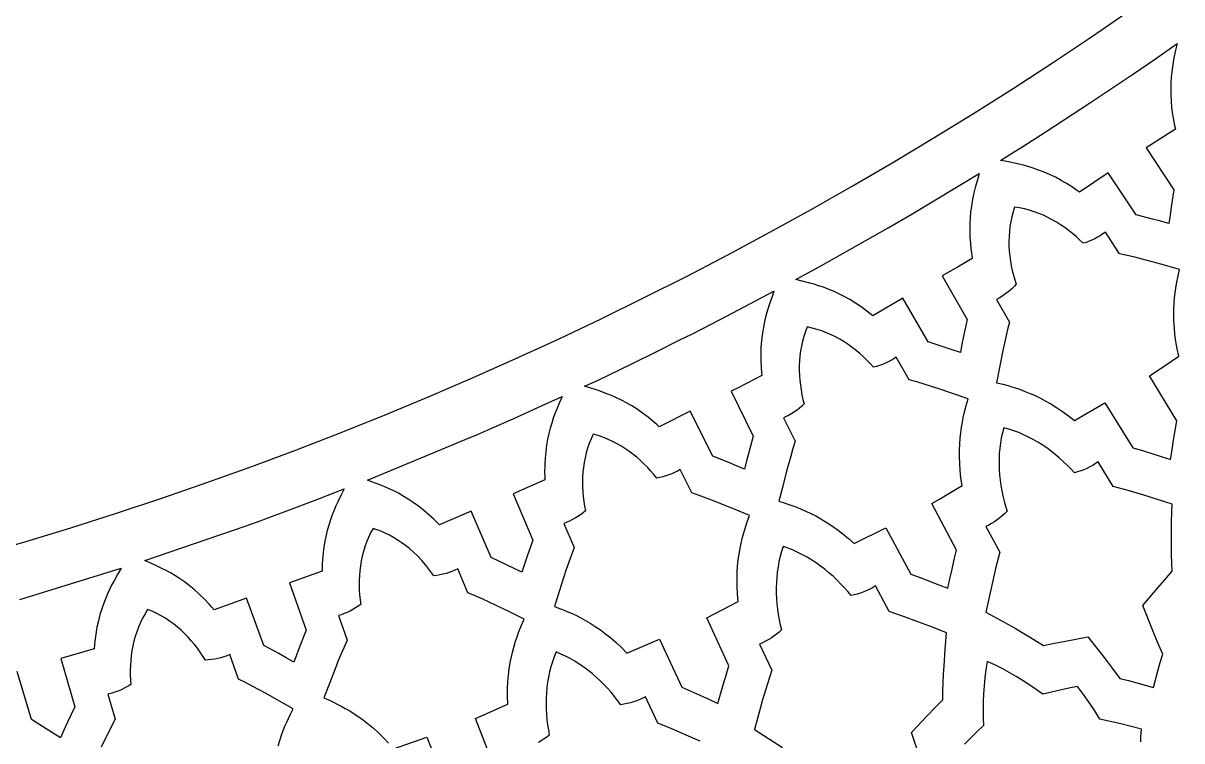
# Model space of a CAD drawing. Extents: x -550 to 550, y -550 to 550.
# Drawn here: x 101.2 to 206.7, y -358.4 to -293.1 of the extents above; entities that cross this region are included whole.
import ezdxf

# ---------------------------------------------------------------- set-up
doc = ezdxf.new("R2010")
doc.units = 0
doc.layers.add('LAYER_1', color=18, linetype='CONTINUOUS')
doc.layers.add('LAYER_10', color=4, linetype='CONTINUOUS')

msp = doc.modelspace()

# ---------------------------------------------------------------- linework, layer by layer
at = {"layer": 'LAYER_1'}
msp.add_lwpolyline([(0, 549.9999999999998, 0.4142135623730951), (-550, -4.34e-14, 0.4142135623730951), (0, -549.9999999999998, 0.4142135623730951), (550, -4.34e-14, 0.4142135623730951)], format="xyb", close=True, dxfattribs=at)
for points in [[(190.1864624023438, -305.6204833984375), (191.2114525908537, -304.9869068345408), (192.2320502834502, -304.3462571267193), (194.2625980981432, -303.0478460164005), (198.2988128662109, -300.4113311767578), (200.3083977954417, -299.0802036881246), (202.3074346933883, -297.7335038847448), (204.2956985805782, -296.3711835782016), (206.2729644775391, -294.9931945800781), (206.1370297124835, -295.5765602983084), (205.9871139531436, -296.2811330494821), (205.9142898035445, -296.6773045010699), (205.8468223288871, -297.1018966372701), (205.7876621703425, -297.5542824335416), (205.7397599690815, -298.0338348653434), (205.7060663662751, -298.5399269081341), (205.6895320030943, -299.0719315373727), (205.69310752071, -299.629221728518), (205.7197435602931, -300.211170457029), (205.7723907630146, -300.8171506983645), (205.8539997700454, -301.4465354279832), (205.9675212225565, -302.0986976213442), (206.037171191233, -302.4331243217589), (206.1159057617188, -302.7730102539062), (204.7938259578768, -303.6290224243149), (203.4654998779297, -304.4754028320312), (205.9695281982422, -308.3070983886719), (205.7366196535257, -309.8345536712264), (205.6291692374035, -310.5997014690296), (205.5299835205078, -311.3660583496094), (204.7850503903194, -311.154111892958), (204.0379622739673, -310.9502387126268), (202.5392913818359, -310.5601196289062), (199.9999847412109, -306.7515563964844), (197.3899230957031, -308.5152587890625), (197.1082772862813, -308.3107278465293), (196.8281364946308, -308.1166361116547), (196.2732269939934, -307.758538303406), (195.7269086524901, -307.438501441368), (195.1908955288203, -307.154061602592), (194.6669016816833, -306.9027548641294), (194.1566411697783, -306.6821173030318), (193.6618280518048, -306.4896849963504), (193.184176386462, -306.3229940211368), (192.7254002324493, -306.1795804544423), (192.2872136484659, -306.0569803733184), (191.8713306932111, -305.9527298548167), (191.4794654253844, -305.8643649759882), (190.7746441868122, -305.7254364455575)], [(171.5730438232422, -316.4552917480469), (172.6351376402374, -315.8860790932918), (173.6921307148068, -315.3074536865896), (175.7946259116409, -314.1289867550801), (177.8881519636897, -312.9339352289894), (179.9803314208984, -311.7363433837891), (182.0668448577944, -310.5294888667771), (184.1405306371491, -309.3009047748941), (186.2044254936812, -308.0560197543042), (188.2615661621094, -306.8002624511719), (188.0903258976948, -307.3734116058994), (187.8978132150879, -308.0665795036111), (187.8010372179404, -308.4570500348844), (187.7078921174187, -308.8761807164618), (187.621360913914, -309.3235233698625), (187.5444266078175, -309.7986298166058), (187.4800721995206, -310.301051878211), (187.4312806894144, -310.8303413761975), (187.4010350778903, -311.3860501320844), (187.3923183653396, -311.9677299673913), (187.4081135521535, -312.5749327036372), (187.4514036387232, -313.2072101623417), (187.5251716254401, -313.8641141650239), (187.5744170189759, -314.2016610645814), (187.6324005126953, -314.5451965332031), (186.2712852003269, -315.3371682433929), (184.8978118896484, -316.1076049804688), (187.1681976318359, -320.0821838378906), (186.8428259789766, -321.5902906484481), (186.6890510712437, -322.346312036815), (186.5434875488281, -323.1040496826172), (185.8118011986087, -322.8466029410807), (185.0774748173902, -322.5970793472841), (183.603271484375, -322.1153259277344), (181.2962036132812, -318.16162109375), (178.5806732177734, -319.7578735351562), (178.3123843456718, -319.5372930327483), (178.0449322681183, -319.3272823144194), (177.5134760486046, -318.9377713440207), (176.9881796631307, -318.5869428520031), (176.4709182155945, -318.2723990664097), (175.9635668098944, -317.9917422152836), (175.4680005499284, -317.7425745266677), (174.9860945395948, -317.5224982286052), (174.5197238827916, -317.329115549139), (174.070763683417, -317.1600287163124), (173.6410890453693, -317.0128399581682), (173.2325750725465, -316.8851515027495), (172.8470968688468, -316.7745655780996), (172.1527481844093, -316.5951102332778)], [(205.6747894287109, -332.83154296875), (205.8074659783622, -331.9476666310329), (205.9496440272052, -331.065355824612), (206.1007303786078, -330.1846078285413), (206.2601318359375, -329.305419921875), (203.7454681396484, -325.2040405273438), (205.0904527186761, -324.3284490799896), (205.7587389004389, -323.8843281056986), (206.4214477539062, -323.4320068359375), (206.2763097275549, -322.7457742213294), (206.1627785454552, -322.082353556034), (206.0783534804639, -321.4423563518508), (206.0205338054383, -320.8263941205787), (205.9868187932351, -320.2350783740173), (205.9747077167114, -319.6690206239658), (205.9816998487242, -319.1288323822236), (206.0052944621305, -318.6151251605899), (206.0429908297872, -318.1285104708639), (206.0922882245513, -317.6695998248452), (206.1506859192798, -317.239004734333), (206.2156831868297, -316.8373367111264), (206.3554735318216, -316.1232279138277), (206.4916534423828, -315.5321655273438), (205.1381353608744, -315.1451470383932), (203.7801994075493, -314.7729364851568), (203.0988890631612, -314.5961319546427), (202.4156514518656, -314.4275267323108), (201.7302123073449, -314.2686199262454), (201.0422973632812, -314.1209106445312), (199.7435760498047, -312.1369018554688), (199.5138019696349, -312.3052949780034), (199.2753835794628, -312.4630725336937), (199.0291645189217, -312.6096866112108), (198.7759884276451, -312.7445892992258), (198.5166989452663, -312.8672326864099), (198.2521397114189, -312.9770688614341), (197.9831543657362, -313.0735499129696), (197.7105865478516, -313.1561279296875), (197.400810293866, -312.8492586265942), (197.0784613971958, -312.5516038041795), (196.7439577778343, -312.2640711195672), (196.3977173557746, -311.9875682298812), (196.0401580510098, -311.7230027922453), (195.671697783533, -311.4712824637833), (195.2927544733375, -311.2333149016192), (194.9037460404165, -311.0100077628767), (194.505090404763, -310.8022687046797), (194.0972054863702, -310.611005384152), (193.6805092052313, -310.4371254584175), (193.2554194813394, -310.2815365846), (192.8223542346877, -310.1451464198232), (192.3817313852694, -310.0288626212112), (191.9339688530776, -309.9335928458877), (191.4794845581055, -309.8602447509766), (191.3403797310634, -310.2975877907452), (191.2239961781093, -310.7388488284977), (191.1297015072558, -311.1832373280301), (191.0568633265157, -311.6299627531384), (191.0048492439018, -312.0782345676187), (190.9730268674269, -312.5272622352667), (190.9607638051036, -312.9762552198785), (190.9674276649448, -313.4244229852501), (190.9923860549631, -313.8709749951776), (191.0350065831714, -314.3151207134568), (191.0946568575825, -314.7560696038837), (191.170704486209, -315.1930311302544), (191.2625170770638, -315.6252147563648), (191.3694622381595, -316.0518299460107), (191.490907577509, -316.4720861629884), (191.626220703125, -316.8851928710938), (191.4294388199422, -317.0915731478226), (191.2230679719273, -317.2896107240425), (191.0077436350968, -317.4787383596243), (190.7841012854676, -317.6583888144387), (190.5527763990563, -317.8279948483564), (190.3144044518795, -317.9869892212483), (190.0696209199542, -318.1348046929851), (189.8190612792969, -318.2708740234375), (191.0128784179688, -320.3204040527344), (190.8439616653001, -321.0047593349611), (190.6838460048788, -321.6912452139119), (190.3855241948009, -323.0693674330744), (190.1089254557795, -324.4522880523988), (189.8450622558594, -325.8375244140625), (190.432591755416, -325.9811474275568), (190.7690382046212, -326.0708563722296), (191.131730730689, -326.1751437412154), (191.5190130415528, -326.2959946337858), (191.9292288451461, -326.4353941492128), (192.3607218494024, -326.5953273867681), (192.811835762255, -326.7777794457236), (193.2809142916375, -326.9847354253511), (193.7663011454834, -327.2181804249223), (194.266340031726, -327.480099543709), (194.779374658299, -327.7724778809833), (195.3037487331356, -328.0973005360167), (195.8378059641694, -328.4565526080812), (196.3798900593339, -328.8522191964486), (196.9283447265625, -329.2862854003906), (199.7067413330078, -327.6792602539062), (202.2501678466797, -331.7630310058594), (203.1101007021589, -332.0174807145448), (203.9676924855812, -332.2800235736186), (204.8226773450605, -332.5511981395354)], [(152.3458404541016, -326.1607971191406), (153.4409766244225, -325.6580465328099), (154.5305824306657, -325.1434506666874), (156.6979386358429, -324.088809462632), (158.8573804394805, -323.0170462421043), (161.0183792114258, -321.9483337402344), (162.0984048254244, -321.4134288870298), (163.1741498140435, -320.8700983858038), (165.3155935571289, -319.7637749403704), (167.4483017246527, -318.6405924060994), (169.5778656005859, -317.5117797851562), (169.3720214417923, -318.0725667070373), (169.1376733081666, -318.7517497647482), (169.0173278988904, -319.1350697427171), (168.8988776736246, -319.547184632456), (168.7853296916086, -319.987826393236), (168.6796910120819, -320.4567269843279), (168.584968694284, -320.9536183650026), (168.5041697974543, -321.4782324945309), (168.4403013808323, -322.0303013321837), (168.3963705036575, -322.6095568372319), (168.3753842251692, -323.2157309689465), (168.380349604607, -323.8485556865983), (168.4142737012104, -324.5077629494581), (168.4430349744615, -324.8471762726132), (168.4801635742188, -325.1930847167969), (167.0797770776744, -325.9134152810656), (166.3766380447589, -326.2676617793341), (165.6684265136719, -326.6115112304688), (167.6970672607422, -330.7148132324219), (167.2807533092617, -332.1980170227957), (167.081372391132, -332.9421298304624), (166.8900909423828, -333.6884613037109), (166.1744331380524, -333.3863749584948), (165.4556626480581, -333.0920153351826), (164.0115509033203, -332.5201416015625), (161.9450225830078, -328.4353942871094), (159.1347198486328, -329.8580017089844), (158.8807128327663, -329.6222216336434), (158.6268622278023, -329.3971013773419), (158.1206478032473, -328.9776794247425), (157.6181116802995, -328.5974140569562), (157.1212889642904, -328.2539834797532), (156.6322147605517, -327.9450658989035), (156.1529241744148, -327.6683395201775), (155.6854523112115, -327.4214825493451), (155.2318342762733, -327.2021731921765), (154.7941051749317, -327.0080896544418), (154.3743001125185, -326.8369101419113), (153.9744541943651, -326.6863128603549), (153.5966025258031, -326.5539760155428), (152.9150223587799, -326.3347964592322)], [(185.4049453735352, -344.5413055419922), (185.5910637583531, -343.6684820080783), (185.7865720405979, -342.7977998713117), (185.9908843751755, -341.929222590149), (186.2034149169922, -341.0627136230469), (183.9385223388672, -336.8182678222656), (184.6351371376055, -336.4197981367884), (185.3270818458947, -336.013192621538), (186.7029724121094, -335.1864013671875), (186.5995679547614, -334.4936416965028), (186.5263559865042, -333.8255166952249), (186.4808016147506, -333.1824870218671), (186.4603699469131, -332.5650133349424), (186.4625260904044, -331.9735562929641), (186.4847351526371, -331.4085765544452), (186.5244622410239, -330.8705347778989), (186.5791724629775, -330.3598916218385), (186.6463309259103, -329.877107744777), (186.7234027372351, -329.4226438052276), (186.8078530043646, -328.9969604617035), (186.8971468347113, -328.6005183727178), (187.080125614707, -327.8972005924142), (187.2520599365234, -327.3163757324219), (185.9227296173057, -326.8466912390982), (184.5880854823238, -326.3915198339761), (183.9178605049304, -326.1730603370021), (183.245214798807, -325.9626496690925), (182.5697842723571, -325.7617613492517), (181.8912048339844, -325.5718688964844), (180.7134704589844, -323.5137634277344), (180.4740316579537, -323.6674502735018), (180.2271095410072, -323.8104917139605), (179.9734980650887, -323.9425690134184), (179.7139911871419, -324.0633634361839), (179.4493828641104, -324.1725562465651), (179.180467052938, -324.2698287088701), (178.9080377105685, -324.3548620874071), (178.6328887939453, -324.4273376464844), (178.3415697592812, -324.102720962657), (178.0372330684914, -323.7865216460597), (177.7202340377793, -323.4796651802435), (177.3909279833483, -323.1830770487599), (177.0496702214018, -322.8976827351598), (176.696816068143, -322.6244077229946), (176.3327208397754, -322.3641774958155), (175.9577398525024, -322.1179175371736), (175.5722284225272, -321.8865533306202), (175.1765418660533, -321.6710103597064), (174.771035499284, -321.4722141079834), (174.3560646384228, -321.2910900590025), (173.9319845996729, -321.1285636963149), (173.4991506992377, -320.9855605034717), (173.0579182533206, -320.8630059640241), (172.608642578125, -320.7618255615234), (172.4431071495972, -321.1892374120466), (172.3000570976672, -321.6219736560695), (172.178906165507, -322.0592025385572), (172.0790680962889, -322.5000923044747), (171.9999566331852, -322.9438111987872), (171.940985519368, -323.3895274664599), (171.9015684980096, -323.8364093524577), (171.8811193122821, -324.2836251017458), (171.8790517053579, -324.7303429592893), (171.894779420409, -325.1757311700532), (171.9277162006078, -325.6189579790027), (171.9772757891264, -326.059191631103), (172.0428719291371, -326.4956003713189), (172.1239183638121, -326.9273524446157), (172.2198288363236, -327.3536160959586), (172.3300170898438, -327.7735595703125), (172.1207566632212, -327.9671485438546), (171.9024413868443, -328.1518027745577), (171.6757427706711, -328.3269966376906), (171.4413323246603, -328.4922045085225), (171.19988155877, -328.6469007623222), (170.9520619829586, -328.7905597743589), (170.6985451071846, -328.9226559199014), (170.4400024414062, -329.0426635742188), (171.5090789794922, -331.1597900390625), (171.2988236471164, -331.8348843846341), (171.0989114220396, -332.5131108670964), (170.7235197700208, -333.8768421478376), (170.3697109759115, -335.2467476915741), (170.0242919921875, -336.6185913085938), (170.6008961814286, -336.7967717123381), (170.9308607617574, -336.9057780056555), (171.2862111593217, -337.030625742182), (171.665155494194, -337.173237958602), (172.0659018864469, -337.3355376915999), (172.4866584561528, -337.5194479778598), (172.9256333233843, -337.7268918540663), (173.3810346082139, -337.9597923569033), (173.8510704307141, -338.2200725230555), (174.3339489109575, -338.5096553892071), (174.8278781690165, -338.8304639920423), (175.3310663249636, -339.1844213682456), (175.8417214988715, -339.5734505545011), (176.3580518108126, -339.9994745874932), (176.8782653808594, -340.4644165039062), (179.7523193359375, -339.0349731445312), (182.0470275878906, -343.2636413574219), (182.8910396406496, -343.5706663407525), (183.7322290128181, -343.8856018838791), (184.570297118934, -344.2089732099197)], [(132.5724182128906, -334.7007446289062), (141.480598449707, -331.0114898681641), (142.5915201267282, -330.5441060129119), (143.6977280734279, -330.0658530682018), (145.8997371777267, -329.0854457174785), (148.0940945663311, -328.087679430135), (150.2882690429688, -327.0899658203125), (150.0487079609604, -327.6363202076021), (149.7735292732058, -328.2990130086577), (149.6301338385379, -328.6737697818303), (149.4868946160707, -329.0773513194235), (149.34683181035, -329.5096710084303), (149.2129656259214, -329.9706422358437), (149.0883162673307, -330.4601783886569), (148.9759039391236, -330.9781928538627), (148.878748845846, -331.5245990184542), (148.7998711920435, -332.0993102694243), (148.7422911822619, -332.7022399937664), (148.7090290210469, -333.3333015784731), (148.7031049129444, -333.9924084105377), (148.7113384427308, -334.3324517277646), (148.7275390625, -334.6794738769531), (145.8405303955078, -335.9378967285156), (147.6206817626953, -340.1564331054688), (147.1228648808498, -341.6166652637814), (146.8774284417328, -342.3480374915637), (146.6398315429688, -343.0820922851562), (145.9429345969353, -342.7363140079483), (145.2424583859803, -342.3980580710926), (143.8339233398438, -341.7379455566406), (142.0153045654297, -337.5367431640625), (139.1213073730469, -338.7799987792969), (138.8824128344218, -338.529815407557), (138.6430346124684, -338.2902138373746), (138.1639042500339, -337.8416900050475), (137.6860705486574, -337.4322950890459), (137.2116877712527, -337.0598968960999), (136.742910180734, -336.7223632329399), (136.2818920400152, -336.4175619062961), (135.8307876120101, -336.1433607228988), (135.3917511596328, -335.8976274894782), (134.9669369457973, -335.6782300127645), (134.5584992334175, -335.4830360994881), (134.1685922854073, -335.3099135563792), (133.7993703646808, -335.1567301901681), (133.1315986567346, -334.9016522153601)], [(204.1339645385742, -353.5715484619141), (204.5304245510751, -352.0432631973031), (204.7391177586718, -351.2822597854154), (204.9658813476562, -350.5266723632812), (204.4932987455053, -349.429761560417), (204.0412102155607, -348.3240801166803), (203.1605377197266, -346.1029357910156), (203.8313736859648, -345.3251726778575), (204.4934705888459, -344.5398070923814), (205.1571422864154, -343.7558392302458), (205.8327026367188, -342.9822692871094), (205.7949409772893, -342.2211845813115), (205.7707713305335, -341.459516993354), (205.7583859476314, -340.6974161606389), (205.755977079763, -339.935031720568), (205.7738578938473, -338.4100105679667), (205.8099517822266, -336.8856506347656), (204.4829100075357, -336.4528683554644), (203.1493441328442, -336.0400769347765), (201.8096067105294, -335.6478201668176), (200.4640502929688, -335.2766418457031), (199.0892639160156, -333.0270080566406), (198.8439016729545, -333.1969790363532), (198.5895733012285, -333.3556083796473), (198.3271881694941, -333.5020868934703), (198.0576556464077, -333.6356053847692), (197.7818851006259, -333.7553546604915), (197.5007859008049, -333.8605255275846), (197.2152674156014, -333.9503087929956), (196.9262390136719, -334.0238952636719), (196.6014290729103, -333.6725831115538), (196.2635630410904, -333.329765275043), (195.9132184275874, -332.996353071014), (195.5509727417767, -332.6732578163413), (195.1774034930335, -332.3613908278991), (194.7930881907334, -332.0616634225621), (194.3986043442515, -331.7749869172045), (193.9945294629632, -331.5022726287008), (193.5814410562438, -331.2444318739255), (193.1599166334688, -331.002375969753), (192.7305337040135, -330.7770162330576), (192.293869777253, -330.5692639807139), (191.850502362563, -330.3800305295961), (191.4010089693185, -330.210227196579), (190.9459671068951, -330.0607652985367), (190.485954284668, -329.9325561523438), (190.3650888865469, -330.3924084324314), (190.2652655009138, -330.8587256113395), (190.1859719756706, -331.3305386988094), (190.1266961587189, -331.8068787045822), (190.0869258979605, -332.2867766383989), (190.0661490412972, -332.7692635100009), (190.0638534366307, -333.2533703291293), (190.0795269318628, -333.7381281055252), (190.1126573748953, -334.2225678489299), (190.1627326136299, -334.7057205690845), (190.2292404959684, -335.1866172757301), (190.3116688698126, -335.6642889786081), (190.4095055830642, -336.1377666874594), (190.522238483625, -336.6060814120253), (190.6493554193968, -337.0682641620469), (190.7903442382812, -337.5233459472656), (190.5806823252624, -337.7362252952577), (190.3605246912276, -337.9397321024078), (190.1306255446279, -338.1332060445718), (189.8917390939145, -338.315986797605), (189.6446195475384, -338.4874140373635), (189.3900211139507, -338.6468274397028), (189.1286980016027, -338.7935666804787), (188.8614044189453, -338.9269714355469), (190.1225433349609, -341.2428283691406), (189.7817078013976, -342.602182961901), (189.4582119193486, -343.9658745651394), (189.1508188178596, -345.333315592351), (188.8582916259766, -346.7039184570312), (190.1918706783113, -347.4352950067934), (191.5187035236304, -348.1794398642775), (192.1769305229819, -348.5602764230889), (192.8302794557671, -348.9490762764392), (193.4776864837149, -349.3474298301978), (194.1180877685547, -349.7569274902344), (195.1189150924228, -349.5408113313776), (196.1238431122485, -349.343902036145), (198.1373596191406, -348.9678039550781), (199.6222783681588, -350.844045679374), (200.3546518841048, -351.789876157318), (201.0691986083984, -352.7490539550781), (201.8399726202697, -352.9357612915076), (202.606332135848, -353.1406722051104)], [(164.4722442626953, -355.0213623046875), (164.7110537977734, -354.1626712670914), (164.9591343806464, -353.3067002653186), (165.2156658090849, -352.4533010669217), (165.4798278808594, -351.6023254394531), (163.4721984863281, -347.2286682128906), (166.3190612792969, -345.7431945800781), (166.2576919261309, -345.0464142434766), (166.2249819968597, -344.3760055541633), (166.2183730980142, -343.7322763599793), (166.2353068361251, -343.115534508766), (166.2732248177235, -342.5260878483647), (166.3295686493403, -341.9642442266166), (166.4017799375063, -341.4303114913632), (166.4873002887526, -340.9245974904458), (166.5835713096101, -340.4474100717055), (166.6880346066095, -339.9990570829838), (166.7981317862819, -339.579846372122), (166.9113044551582, -339.1900857869613), (167.136642686646, -338.5001463851086), (167.3435821533203, -337.9317016601562), (166.0434910643796, -337.3809027948197), (164.737231110556, -336.8442152316669), (164.0806502842231, -336.5847917140901), (163.4211622115618, -336.333250252876), (162.7583118825358, -336.0910422582969), (162.0916442871094, -335.859619140625), (161.0391235351562, -333.7347106933594), (160.790427009493, -333.873101872822), (160.534927949267, -334.0003865914464), (160.2734397867331, -334.1163037086249), (160.0067759541459, -334.2205920837499), (159.7357498837602, -334.3129905762138), (159.4611750078307, -334.3932380454089), (159.1838647586122, -334.4610733507277), (158.9046325683594, -334.5162353515625), (158.6340483829922, -334.1759406729356), (158.3498332069375, -333.843513429551), (158.0523104735383, -333.5198517865558), (157.7418036161377, -333.2058539090974), (157.4186360680787, -332.9024179623229), (157.0831312627044, -332.6104421113799), (156.7356126333578, -332.3308245214156), (156.3764036133821, -332.0644633575772), (156.0058276361201, -331.812256785012), (155.624208134915, -331.5751029688672), (155.2318685431099, -331.3539000742904), (154.8291322940477, -331.1495462664286), (154.4163228210716, -330.9629397104292), (153.9937635575245, -330.7949785714394), (153.5617779367496, -330.6465610146066), (153.1206893920898, -330.5185852050781), (152.9294368544134, -330.9344865343057), (152.7603505912547, -331.3571007836269), (152.6128918214457, -331.7855582373799), (152.4865217638186, -332.2189891799026), (152.3807016372053, -332.6565238955333), (152.2948926604379, -333.0972926686098), (152.2285560523486, -333.5404257834704), (152.1811530317692, -333.9850535244532), (152.152144817532, -334.4303061758961), (152.140992628469, -334.8753140221373), (152.1471576834122, -335.319207347515), (152.1701012011937, -335.761116436367), (152.2092844006455, -336.2001715730316), (152.2641685005998, -336.6355030418468), (152.3342147198885, -337.0662411271506), (152.4188842773438, -337.4915161132812), (152.1979878050261, -337.6715774032925), (151.9686003038549, -337.8421349971956), (151.7314289847941, -338.0027124351523), (151.4871810588076, -338.1528332573245), (151.2365637368593, -338.2920210038741), (150.9802842299131, -338.4197992149629), (150.719049748933, -338.5356914307531), (150.4535675048828, -338.6392211914062), (151.3940734863281, -340.8163452148438), (151.1424634475677, -341.4795298367638), (150.9018356116344, -342.1467805638493), (150.670515787995, -342.8174360707641), (150.4468297861164, -343.4908350321722), (150.015662485509, -344.8432180171238), (149.5949401855469, -346.1986389160156), (150.1598144730102, -346.4072731796519), (150.4825594104898, -346.5341507825216), (150.8296326398734, -346.6784705825987), (151.1991264832151, -346.8420339922626), (151.589133262569, -347.026642423893), (151.9977452999891, -347.2340972898696), (152.4230549175295, -347.4662000025719), (152.8631544372443, -347.7247519743796), (153.3161361811875, -348.0115546176725), (153.7800924714132, -348.3284093448299), (154.2531156299755, -348.6771175682318), (154.7332979789285, -349.0594807002576), (155.2187318403261, -349.4773001532869), (155.7075095362226, -349.9323773396995), (156.1977233886719, -350.426513671875), (159.1560363769531, -349.1802368164062), (161.1938171386719, -353.5386962890625), (162.0187012498726, -353.897278994638), (162.8402900319263, -354.2635729512247), (163.6582491483586, -354.6380950806365)], [(112.3140258789062, -342.0160827636719), (121.4361305236816, -338.8930816650391), (122.5716561410226, -338.4889552351606), (123.7034311608407, -338.0746497510855), (125.9590031501423, -337.2244544789178), (128.2093939760549, -336.3604015656798), (130.4611511230469, -335.5003967285156), (130.1888518726796, -336.0302955521371), (129.8739516278615, -336.6740501464119), (129.708085227218, -337.0388617893697), (129.5406394915834, -337.4324234931814), (129.3746380588314, -337.8548306305772), (129.213104566836, -338.3061785742873), (129.0590626534709, -338.7865626970419), (128.91553595661, -339.2960783715712), (128.7855481141272, -339.8348209706053), (128.6721227638964, -340.4028858668745), (128.5782835437912, -341.000368433109), (128.5070540916857, -341.6273640420391), (128.4614580454536, -342.2839680663947), (128.4492174363756, -342.6234030383353), (128.4445190429688, -342.9702758789062), (125.4840545654297, -344.0449523925781), (127.0086364746094, -348.3620910644531), (126.4291770134727, -349.8034783721691), (125.8644104003906, -351.2510528564453), (125.1889352020502, -350.8627973043698), (124.5094448851522, -350.4818071735007), (123.1419067382812, -349.7357177734375), (121.5777206420898, -345.4330749511719), (118.6115341186523, -346.4922180175781), (118.3878125329859, -346.2277452495512), (118.1629826955242, -345.9738067151312), (117.7111363905314, -345.4965339708654), (117.2582714543062, -345.0584030322869), (116.8066641374808, -344.657417146902), (116.3585906906874, -344.2915795622171), (115.9163273645585, -343.9588935257384), (115.4821504097262, -343.6573622849721), (115.0583360768227, -343.3849890874246), (114.6471606164804, -343.139777180602), (114.2509002793315, -342.9197298120108), (113.8718313160083, -342.7228502291572), (113.512229977143, -342.5471416795473), (112.8605351753152, -342.2512506700842)]]:
    msp.add_lwpolyline(points, close=True, dxfattribs=at)
for points in [[(144.1502838134766, -360.854248046875), (142.4079284667969, -356.36865234375), (145.3422088623047, -355.0649719238281), (145.3229241170657, -354.3667322877021), (145.3306811082516, -353.6965050099186), (145.3629055596855, -353.0544440182732), (145.4170231951905, -352.4407032405619), (145.4904597385897, -351.8554366045802), (145.580640913706, -351.2987980381238), (145.6849924443626, -350.7709414689883), (145.8009400543826, -350.2720208249695), (145.925909467589, -349.8021900338631), (146.0573264078048, -349.3616030234646), (146.1926165988532, -348.9504137215698), (146.3292057645572, -348.5687760559744), (146.5959839152243, -347.8947713448644), (146.8370666503906, -347.3408203125), (145.5711751671271, -346.7106528691564), (144.2982631138408, -346.0941972374829), (143.6578207012335, -345.7946529523587), (143.0139987394739, -345.5027865417554), (142.3662557596797, -345.2200146462077), (141.7140502929688, -344.94775390625), (140.7904663085938, -342.763671875), (140.5334987111469, -342.8862221986649), (140.2704338916751, -342.9972448552066), (140.0021014048515, -343.0965359483203), (139.7293308053495, -343.183891581701), (139.4529516478424, -343.2591078590439), (139.1737934870035, -343.3219808840441), (138.892685877506, -343.3723067603967), (138.6104583740234, -343.4098815917969), (138.2551531875334, -342.9094902746838), (137.891882860193, -342.4457040840225), (137.5226383889822, -342.0172718235696), (137.1494107708808, -341.6229422970815), (136.7741910028687, -341.261464308315), (136.3989700819259, -340.9315866610267), (136.0257390050321, -340.6320581589732), (135.6564887691672, -340.3616276059112), (135.2932103713111, -340.1190438055971), (134.9378948084437, -339.9030555617877), (134.5925330775449, -339.7124116782394), (134.2591161755946, -339.5458609587091), (133.9396350995725, -339.4021522069531), (133.6360808464587, -339.2800342267284), (133.3504444132329, -339.1782558217913), (133.084716796875, -339.0955657958984), (132.8685279632925, -339.4984131403608), (132.6740980158017, -339.9093440865333), (132.5009388796719, -340.3274534316141), (132.3485624801725, -340.751835972801), (132.2164807425729, -341.1815865072919), (132.1042055921424, -341.6157998322847), (132.0112489541505, -342.0535707449774), (131.9371227538664, -342.4939940425678), (131.8813389165598, -342.9361645222538), (131.8434093674998, -343.3791769812335), (131.8228460319559, -343.8221262167046), (131.8191608351975, -344.2641070258651), (131.831865702494, -344.704214205913), (131.8604725591146, -345.1415425540461), (131.9044933303289, -345.5751868674622), (131.9634399414062, -346.0042419433594), (131.7317811644687, -346.1700752504469), (131.4922306051708, -346.3258730373184), (131.245527334026, -346.4712082886622), (130.9924104215471, -346.605653989167), (130.7336189382475, -346.7287831235209), (130.4698919546401, -346.8401686764125), (130.2019685412381, -346.9393836325302), (129.9305877685547, -347.0260009765625), (130.7391662597656, -349.25537109375), (130.4473193966061, -349.901361573181), (130.1658688816005, -350.5519741202042), (129.8934570711197, -351.2065453623744), (129.6287263215348, -351.8644119272463), (129.1168774305357, -353.1873775353137), (128.6194610595703, -354.5155639648438), (129.1722313828557, -354.7553875388168), (129.4872721010084, -354.90082584923), (129.8254240445571, -355.0654705997514), (130.1846928542937, -355.2509633587488), (130.5630841710101, -355.4589456945898), (130.9586036354983, -355.6910591756424), (131.3692568885501, -355.9489453702741), (131.7930495709576, -356.234245846853), (132.2279873235126, -356.5486021737464), (132.6720757870071, -356.8936559193225), (133.1233206022329, -357.2710486519489), (133.5797274099821, -357.6824219399933), (134.0393018510466, -358.1294173518236), (134.5000495662183, -358.6136764558074)], [(182.85191929746, -359.9173114653902), (182.1060791015625, -357.6482849121094), (183.5153702491276, -356.1474004262486), (184.2248912951537, -355.4017338779036), (184.9482727050781, -354.6697082519531), (184.9566215460336, -353.9087417747211), (184.9785861552754, -353.1480164308848), (185.0123506712763, -352.3875723049301), (185.0560992325092, -351.627449481343), (185.1662850445627, -350.1083280792157), (185.2946166992188, -348.5909729003906), (183.9945401861441, -348.0771976684376), (182.686747422804, -347.5829356379346), (181.37154896564, -347.1087673729369), (180.0492553710938, -346.6552734375), (178.8114624023438, -344.3274230957031), (178.5561067029741, -344.4813409668128), (178.2927101409227, -344.6231404000363), (178.0222280189072, -344.7525048130101), (177.7456156396455, -344.8691176233705), (177.4638283058554, -344.9726622487539), (177.1778213202546, -345.0628221067968), (176.8885499855609, -345.1392806151355), (176.5969696044922, -345.2017211914062), (176.2936618236641, -344.8323924688838), (175.9768542028058, -344.4708139254429), (175.6470702088868, -344.1179109615776), (175.3048333088766, -343.7746089777818), (174.9506669697447, -343.4418333745496), (174.5850946584607, -343.1205095523746), (174.2086398419941, -342.8115629117511), (173.8218259873143, -342.5159188531732), (173.425176561391, -342.2345027771345), (173.0192150311936, -341.9682400841292), (172.6044648636916, -341.7180561746512), (172.1814495258546, -341.4848764491946), (171.7506924846522, -341.2696263082534), (171.3127172070537, -341.0732311523213), (170.8680471600288, -340.8966163818925), (170.4172058105469, -340.7407073974609), (170.2685983227888, -341.1917476902615), (170.1406436121687, -341.650540608736), (170.0328857732297, -342.1160845726404), (169.9448689005145, -342.5873780017308), (169.8761370885662, -343.0634193157635), (169.8262344319278, -343.5432069344945), (169.7947050251421, -344.02573927768), (169.7810929627522, -344.5100147650761), (169.7849423393008, -344.9950318164389), (169.8057972493311, -345.4797888515246), (169.843201787386, -345.9632842900893), (169.8967000480083, -346.4445165518892), (169.965836125741, -346.9224840566803), (170.0501541151271, -347.3961852242188), (170.1491981107096, -347.8646184742608), (170.2625122070312, -348.3267822265625), (170.0400212589325, -348.5260675949197), (169.8076266235538, -348.7153243975087), (169.5661263027525, -348.8939443457574), (169.3163182983862, -349.0613191510939), (169.0590006123125, -349.216840524946), (168.7949712463889, -349.3599001787416), (168.5250282024728, -349.4898898239086), (168.2499694824219, -349.606201171875), (169.3702850341797, -351.9931945800781), (168.948321341664, -353.3346009983376), (168.5473700408735, -354.6825820138991), (168.1634556129568, -356.0356160166517), (167.7926025390625, -357.3921813964844), (169.0766085449789, -358.1964219229779), (170.3544474761372, -359.0110237454421)], [(100.951358795166, -345.5484466552734), (110.1670989990234, -342.7135925292969), (109.8631945923824, -343.2250663434094), (109.5098860505311, -343.8474893097928), (109.3222426123296, -344.2010005090962), (109.1312930004393, -344.5830815372794), (108.9400521682312, -344.9940099079465), (108.7515350690766, -345.4340631347014), (108.5687566563468, -345.9035187311483), (108.3947318834129, -346.4026542108912), (108.2324757036461, -346.9317470875342), (108.0850030704178, -347.4910748746812), (107.955328937099, -348.0809150859363), (107.8464682570611, -348.7015452349035), (107.7614359836752, -349.353242835187), (107.7287976724052, -349.6908286525735), (107.7032470703125, -350.0362854003906), (104.6809921264648, -350.9227600097656), (105.9445877075195, -355.3230895996094), (105.2767371272183, -356.7304857885504), (104.9509551116227, -357.4381029978302), (104.6326751708984, -358.1492309570312), (103.3249406783314, -357.310060532233), (102.008903503418, -356.484619140625), (100.7047500610352, -352.0958251953125)], [(124.4475637063437, -358.8591016721425), (124.5934412429719, -358.3687795723788), (124.7465894660839, -357.9080069101116), (124.9044252245867, -357.4767829197306), (125.0643653673877, -357.0751068356258), (125.2238267433939, -356.7029778921872), (125.5309805906515, -356.0473583648676), (125.8052215576172, -355.5099182128906), (124.5783764143944, -354.8025949880882), (123.3437033044902, -354.1085016851409), (122.7218644645038, -353.7698641714553), (122.0961884758126, -353.4386716387442), (121.466048619405, -353.1163032538446), (120.8308181762695, -352.8041381835938), (120.0394821166992, -350.5686645507812), (119.7752562830904, -350.6748782381817), (119.5056667932239, -350.7691947347213), (119.2315547295346, -350.851466596538), (118.9537611744573, -350.9215463797699), (118.6731272104268, -350.979286640555), (118.3904939198781, -351.0245399350312), (118.1067023852458, -351.0571588193367), (117.8225936889648, -351.0769958496094), (117.5958485425206, -350.7086421130667), (117.3546494223172, -350.3462145459634), (117.0991944117853, -349.9907227513856), (116.8296815943553, -349.6431763324198), (116.5463090534576, -349.3045848921522), (116.2492748725226, -348.9759580336691), (115.9387771349807, -348.6583053600569), (115.6150139242625, -348.3526364744019), (115.2781833237984, -348.0599609797903), (114.9284834170188, -347.7812884793085), (114.5661122873541, -347.5176285760428), (114.1912680182348, -347.2699908730795), (113.8041486930913, -347.039384973505), (113.4049523953541, -346.8268204804053), (112.9938772084537, -346.6333069968671), (112.5711212158203, -346.4598541259766), (112.3310452961989, -346.848653411529), (112.1122122757369, -347.2468183256051), (111.9141889380879, -347.6534154417742), (111.7365420669057, -348.0675113336055), (111.5788384458439, -348.4881725746681), (111.4406448585563, -348.9144657385311), (111.3215280886965, -349.3454573987639), (111.2210549199183, -349.7802141289354), (111.1387921358752, -350.217802502615), (111.0743065202211, -350.6572890933717), (111.0271648566096, -351.0977404747748), (110.9969339286943, -351.5382232203934), (110.9831805201291, -351.9778039037967), (110.9854714145676, -352.4155490985538), (111.0033733956634, -352.850525378234), (111.0364532470703, -353.2817993164062), (110.7949388766106, -353.4327382194915), (110.5461682752169, -353.5731498404712), (110.2909085589108, -353.7026587562577), (110.0299268437141, -353.8208895437631), (109.7639902456482, -353.9274667798998), (109.493865880735, -354.0220150415798), (109.2203208649961, -354.1041589057154), (108.9441223144531, -354.1735229492188), (109.6178665161133, -356.4472045898438), (109.2874593748066, -357.0731258533991), (108.9671587765641, -357.7043047376151), (108.6556491717878, -358.3399949832383), (108.3516150108795, -358.9794503310154)], [(162.8493094708871, -358.4586712091709), (161.5722653042134, -357.8845870308178), (160.2866191555991, -357.3300623643996), (158.9926605224609, -356.795654296875), (157.8962860107422, -354.39794921875), (157.6316809854261, -354.5355657752528), (157.3598113230136, -354.6605753803697), (157.0816505633209, -354.7727265767427), (156.7981722461641, -354.8717679070139), (156.5103499113593, -354.9574479138254), (156.2191570987227, -355.0295151398191), (155.9255673480705, -355.0877181276373), (155.6305541992188, -355.1318054199219), (155.3506524882989, -354.7462854633018), (155.0566650944714, -354.367938242463), (154.7490868666478, -353.9976719900827), (154.42841265374, -353.6363949388382), (154.0951373046595, -353.2850153214068), (153.749755668318, -352.9444413704658), (153.3927625936272, -352.6155813186925), (153.0246529294987, -352.2993433987641), (152.6459215248441, -351.996635843358), (152.2570632285752, -351.7083668851515), (151.8585728896036, -351.4354447568218), (151.450945356841, -351.1787776910462), (151.0346754791989, -350.939273920502), (150.6102581055892, -350.7178416778667), (150.1781880849234, -350.5153891958173), (149.7389602661133, -350.3328247070312), (149.5632402750137, -350.7733861049585), (149.407701637519, -351.2229640229774), (149.271947342897, -351.6805275416674), (149.1555803804153, -352.1450457416081), (149.0582037393419, -352.615487703379), (148.9794204089444, -353.0908225075594), (148.9188333784906, -353.5700192347289), (148.8760456372483, -354.0520469654669), (148.8506601744852, -354.5358747803529), (148.8422799794691, -355.0204717599664), (148.8505080414678, -355.504806984887), (148.8749473497491, -355.9878495356938), (148.9152008935806, -356.4685684929666), (148.9708716622303, -356.9459329372847), (149.0415626449657, -357.4189119492277), (149.1268768310547, -357.886474609375), (148.8924369242606, -358.0713849568312), (148.6487250914727, -358.2456441653861), (148.3965803176511, -358.408700915603), (148.1368415877559, -358.560003888045)], [(202.9608403809758, -358.4899729002664), (202.9707938980935, -358.0715701597244), (202.9900336221154, -357.690788095761), (203.0155029296875, -357.3495178222656), (202.0790938300325, -357.0963133585191), (201.1377274212239, -356.8614245436897), (200.1918855769498, -356.6453168652187), (199.2420501708984, -356.4484558105469), (198.770328134835, -355.6804925319572), (198.2742947144004, -354.927460896335), (197.7546736596659, -354.1905114346157), (197.2121887207031, -353.4707946777344), (196.4175056002626, -353.6317189074967), (195.6250284610734, -353.8034424190701), (194.0423431396484, -354.1576843261719), (193.4538284780012, -353.7420255397543), (192.8567647743903, -353.3361985844947), (192.2491181780973, -352.9416122893963), (191.6288548384034, -352.5596754834628), (190.9939409045903, -352.1917969956975), (190.3423425259394, -351.8393856551038), (189.6720258517321, -351.5038502906853), (188.98095703125, -351.1865997314453), (188.8621039581822, -351.9329633207898), (188.770118592255, -352.672338310098), (188.7026883502068, -353.4056117972586), (188.6575006487755, -354.1336708801604), (188.6322429046995, -354.857402656692), (188.6246025347169, -355.5776942247422), (188.6322669555658, -356.2954326821996), (188.6529235839844, -357.0115051269531), (188.0653709218374, -357.5744866079033), (187.4857380233387, -358.1457322364165), (186.9141249376335, -358.7250062169363)], [(134.9599761962891, -359.1368408203125), (137.990966796875, -358.0787353515625), (139.7645263671875, -362.5514831542969)]]:
    msp.add_lwpolyline(points, dxfattribs=at)
at = {"layer": 'LAYER_10'}
for points in [[(-485, 0, 0.4142135623730952), (0, -484.9999999999998, 0.4142135623730952), (485, 0, 0.4142135623730954), (0, 484.9999999999998, 0.4142135623730952)], [(355, -1.37561e-11, 0.4142135623730731), (1.37561e-11, 354.9999999999998, 0.4142135623730953), (-355, -1.705e-13, 0.4142135623730894), (-3.5811e-12, -354.9999999999998, 0.4142135623730726)]]:
    msp.add_lwpolyline(points, format="xyb", close=True, dxfattribs=at)

doc.saveas('drawing.dxf')
